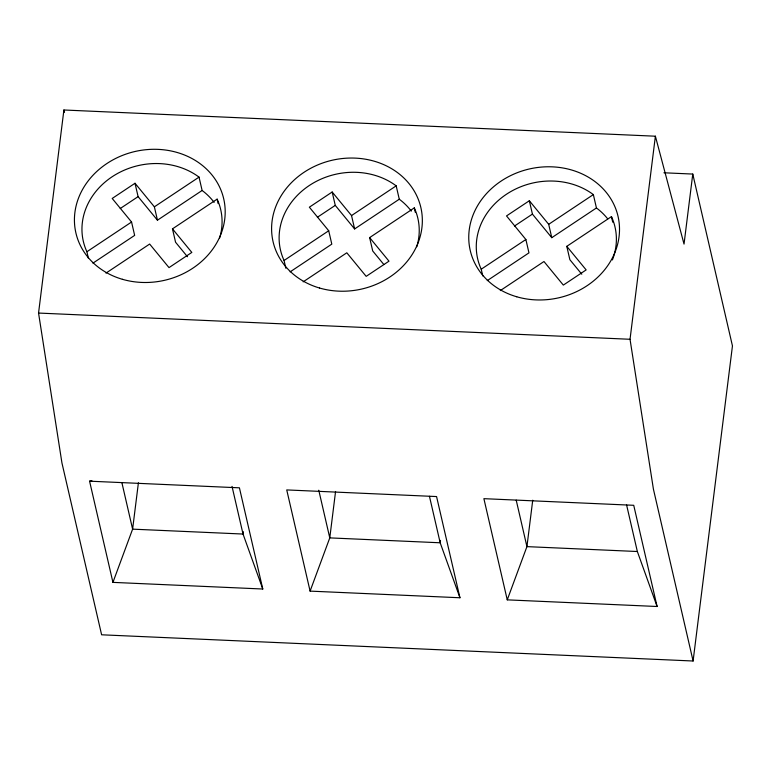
<?xml version="1.0" encoding="UTF-8"?>
<svg xmlns="http://www.w3.org/2000/svg" width="771" height="771" viewBox="0 0 771 771"><rect width="100%" height="100%" fill="white"/><g stroke="black" fill="none" stroke-linecap="round" stroke-linejoin="round"><path stroke-width="1.16" d="M692.772 174.063L732.45 345.909L693.1 661.007L101.618 634.793L61.94 462.947L38.55 313.055L63.906 109.993L655.389 136.207L684.031 244.089L692.772 174.063L663.927 172.781M138.414 482.752L132.612 529.147L112.932 582.375L262.776 589.015L239.415 487.821L89.571 481.181L112.932 582.375M243.318 531.662L243.029 534.043L262.776 589.015M335.568 491.484L329.776 537.888L310.096 591.116L459.94 597.756L436.569 496.563L286.735 489.922L310.096 591.116M440.482 540.404L440.183 542.784L459.94 597.756M532.732 500.225L526.93 546.629L507.251 599.857L657.094 606.498L633.733 505.304L483.889 498.664L507.251 599.857M693.1 661.007L653.423 489.171L630.032 339.279L655.389 136.207M88.443 258.42L86.901 251.741A70.489 61.41 -13 0 1 112.065 176.81A70.489 61.41 -13 0 1 199.034 177.118L202.118 190.476L157.457 220.198L154.373 206.83L135.012 183.267L112.2 198.455L131.562 222.019L134.646 235.386L92.963 263.123M120.247 208.517L138.105 196.634L135.012 183.267M86.901 251.741L131.562 222.019M154.373 206.83L199.034 177.118M105.993 273.107L149.651 244.05L169.013 267.614L191.825 252.425L172.473 228.862L217.123 199.14L218.154 203.602M285.868 268.279L284.065 260.482A70.489 61.41 -13 0 1 309.229 185.551A70.489 61.41 -13 0 1 396.188 185.85L399.272 199.217L354.621 228.939L351.537 215.572L332.176 192.008L309.364 207.187L328.716 230.76L331.8 244.128L290.127 271.864M317.401 217.258L335.26 205.375L332.176 192.008M284.065 260.482L328.716 230.76M351.537 215.572L396.188 185.85M303.148 281.849L346.815 252.792L366.177 276.355L388.989 261.167L369.627 237.603L414.287 207.881L415.309 212.333M482.762 275.902L481.22 269.214A70.489 61.41 -13 0 1 506.393 194.292A70.489 61.41 -13 0 1 593.352 194.591L596.436 207.958L551.776 237.68L548.692 224.313L529.34 200.749L506.518 215.928L525.88 239.502L528.964 252.859L487.282 280.605M514.565 225.999L532.424 214.107L529.34 200.749M481.22 269.214L525.88 239.502M548.692 224.313L593.352 194.591M500.312 290.59L543.969 261.523L563.331 285.097L586.153 269.908L566.791 246.344L611.442 216.622L612.733 222.193M89.571 481.181L91.932 480.757M38.55 313.055L630.032 339.279M657.094 606.498L637.347 551.516L526.93 546.629L516.204 500.138M532.424 214.107L551.776 237.68M581.787 274.206L569.875 259.711L566.791 246.344M335.26 205.375L354.621 228.939M383.881 264.569L372.711 250.97L369.627 237.603M138.105 196.634L157.457 220.198M187.469 256.733L175.557 242.229L172.473 228.862M63.906 109.993L64.523 112.315M626.611 505.034L637.347 551.516M429.447 496.293L440.183 542.784L329.776 537.888L318.77 490.231M232.023 486.385L243.029 534.043L132.612 529.147L121.885 482.656M217.123 199.14A70.489 61.41 -13 0 1 219.619 238.037M414.287 207.881A70.489 61.41 -13 0 1 416.783 246.768M611.442 216.622A70.489 61.41 -13 0 1 612.405 259.933M202.118 190.476A70.489 61.41 -13 0 1 214.136 202.378M399.272 199.217A70.489 61.41 -13 0 1 411.3 211.119M596.436 207.958A70.489 61.41 -13 0 1 607.731 218.906M122.396 279.295A75.847 66.075 -13 0 0 224.332 201.886A75.847 66.075 -13 0 0 102.707 166.507A75.847 66.075 -13 0 0 122.396 279.295M319.551 288.026A75.847 66.075 -13 0 0 421.486 210.628A75.847 66.075 -13 0 0 299.871 175.248A75.847 66.075 -13 0 0 319.551 288.026M516.715 296.768A75.847 66.075 -13 0 0 618.65 219.359A75.847 66.075 -13 0 0 497.025 183.99A75.847 66.075 -13 0 0 516.715 296.768"/></g></svg>
